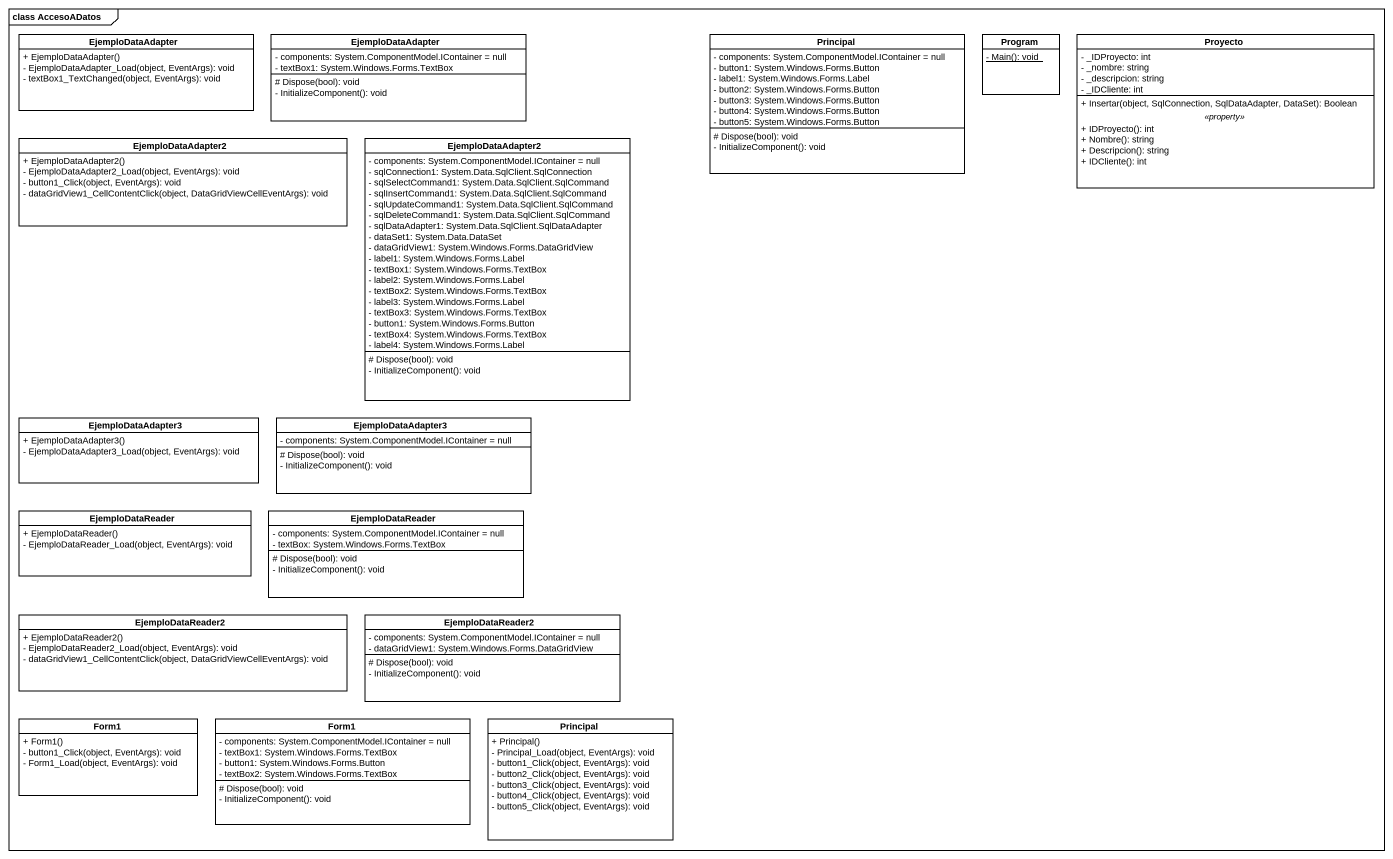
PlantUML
@startuml
mainframe class AccesoADatos
hide circle
hide empty members
skinparam classAttributeIconSize 0
class EjemploDataAdapter {
  + EjemploDataAdapter()
  - EjemploDataAdapter_Load(object, EventArgs): void
  - textBox1_TextChanged(object, EventArgs): void
}
class "EjemploDataAdapter" as EjemploDataAdapter_2 {
  - components: System.ComponentModel.IContainer = null
  - textBox1: System.Windows.Forms.TextBox
  # Dispose(bool): void
  - InitializeComponent(): void
}
class Principal {
  - components: System.ComponentModel.IContainer = null
  - button1: System.Windows.Forms.Button
  - label1: System.Windows.Forms.Label
  - button2: System.Windows.Forms.Button
  - button3: System.Windows.Forms.Button
  - button4: System.Windows.Forms.Button
  - button5: System.Windows.Forms.Button
  # Dispose(bool): void
  - InitializeComponent(): void
}
class Program {
  {static} - Main(): void
}
class Proyecto {
  - _IDProyecto: int
  - _nombre: string
  - _descripcion: string
  - _IDCliente: int
  --
  + Insertar(object, SqlConnection, SqlDataAdapter, DataSet): Boolean
  .. <<property>> ..
  + IDProyecto(): int
  + Nombre(): string
  + Descripcion(): string
  + IDCliente(): int
}
class EjemploDataAdapter2 {
  + EjemploDataAdapter2()
  - EjemploDataAdapter2_Load(object, EventArgs): void
  - button1_Click(object, EventArgs): void
  - dataGridView1_CellContentClick(object, DataGridViewCellEventArgs): void
}
class "EjemploDataAdapter2" as EjemploDataAdapter2_2 {
  - components: System.ComponentModel.IContainer = null
  - sqlConnection1: System.Data.SqlClient.SqlConnection
  - sqlSelectCommand1: System.Data.SqlClient.SqlCommand
  - sqlInsertCommand1: System.Data.SqlClient.SqlCommand
  - sqlUpdateCommand1: System.Data.SqlClient.SqlCommand
  - sqlDeleteCommand1: System.Data.SqlClient.SqlCommand
  - sqlDataAdapter1: System.Data.SqlClient.SqlDataAdapter
  - dataSet1: System.Data.DataSet
  - dataGridView1: System.Windows.Forms.DataGridView
  - label1: System.Windows.Forms.Label
  - textBox1: System.Windows.Forms.TextBox
  - label2: System.Windows.Forms.Label
  - textBox2: System.Windows.Forms.TextBox
  - label3: System.Windows.Forms.Label
  - textBox3: System.Windows.Forms.TextBox
  - button1: System.Windows.Forms.Button
  - textBox4: System.Windows.Forms.TextBox
  - label4: System.Windows.Forms.Label
  # Dispose(bool): void
  - InitializeComponent(): void
}
class EjemploDataAdapter3 {
  + EjemploDataAdapter3()
  - EjemploDataAdapter3_Load(object, EventArgs): void
}
class "EjemploDataAdapter3" as EjemploDataAdapter3_2 {
  - components: System.ComponentModel.IContainer = null
  # Dispose(bool): void
  - InitializeComponent(): void
}
class EjemploDataReader {
  + EjemploDataReader()
  - EjemploDataReader_Load(object, EventArgs): void
}
class "EjemploDataReader" as EjemploDataReader_2 {
  - components: System.ComponentModel.IContainer = null
  - textBox: System.Windows.Forms.TextBox
  # Dispose(bool): void
  - InitializeComponent(): void
}
class EjemploDataReader2 {
  + EjemploDataReader2()
  - EjemploDataReader2_Load(object, EventArgs): void
  - dataGridView1_CellContentClick(object, DataGridViewCellEventArgs): void
}
class "EjemploDataReader2" as EjemploDataReader2_2 {
  - components: System.ComponentModel.IContainer = null
  - dataGridView1: System.Windows.Forms.DataGridView
  # Dispose(bool): void
  - InitializeComponent(): void
}
class Form1 {
  + Form1()
  - button1_Click(object, EventArgs): void
  - Form1_Load(object, EventArgs): void
}
class "Form1" as Form1_2 {
  - components: System.ComponentModel.IContainer = null
  - textBox1: System.Windows.Forms.TextBox
  - button1: System.Windows.Forms.Button
  - textBox2: System.Windows.Forms.TextBox
  # Dispose(bool): void
  - InitializeComponent(): void
}
class "Principal" as Principal_2 {
  + Principal()
  - Principal_Load(object, EventArgs): void
  - button1_Click(object, EventArgs): void
  - button2_Click(object, EventArgs): void
  - button3_Click(object, EventArgs): void
  - button4_Click(object, EventArgs): void
  - button5_Click(object, EventArgs): void
}
@enduml
